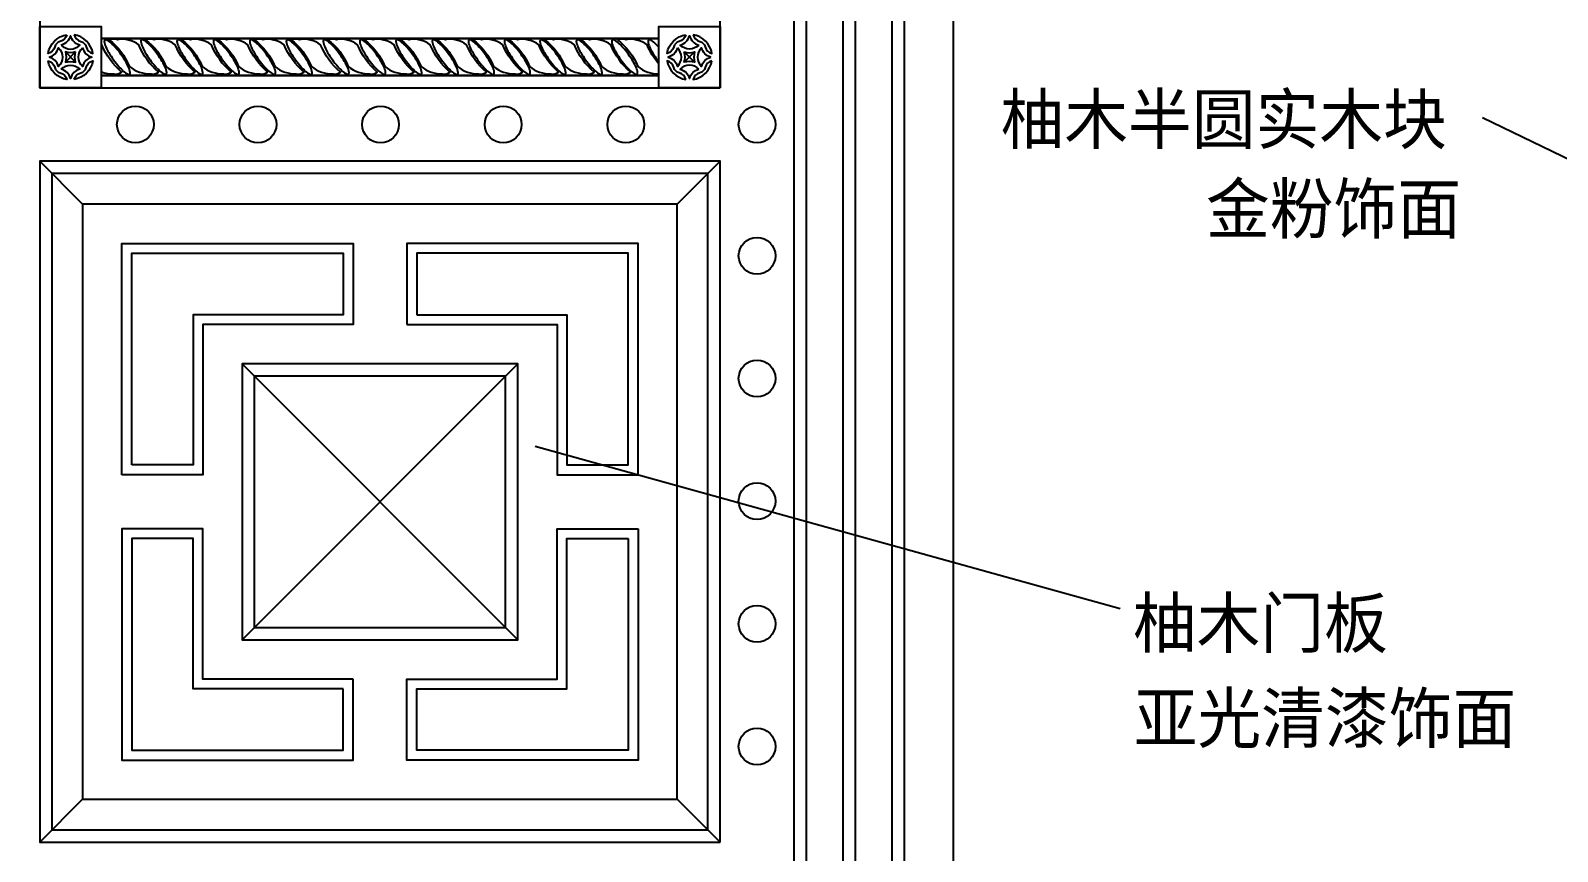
# Model space of a CAD drawing. Header units: metres. Extents: x 63 to 3579, y 112 to 4698.
# Drawn here: x 1201 to 2446, y 1709 to 2378 of the extents above; entities that cross this region are included whole.
import ezdxf

# ---------------------------------------------------------------- set-up
doc = ezdxf.new("R2010")
doc.units = ezdxf.units.M
for name, color, linetype in [('3', 3, 'Continuous'), ('4', 4, 'Continuous'), ('7', 7, 'Continuous'), ('BH', 3, 'Continuous'), ('DIM', 3, 'Continuous'), ('TEXT', 3, 'Continuous')]:
    doc.layers.add(name, color=color, linetype=linetype)
doc.dimstyles.get("Standard").update_dxf_attribs({"dimtxt": 2.5, "dimasz": 2.5, "dimexe": 1.25, "dimexo": 0.625, "dimtad": 1, "dimcen": 2.5, "dimazin": 3, "dimtfac": 1, "dimtmove": 0, "dimatfit": 3})

msp = doc.modelspace()

# ---------------------------------------------------------------- linework, layer by layer
at = {"layer": '3'}
for p, q in [((1713.19, 2371.06), (1258.19, 2371.06)), ((1713.19, 2341.06), (1258.19, 2341.06)), ((1243.19, 2236.06), (1208.19, 2271.06)), ((1728.19, 2236.06), (1763.19, 2271.06)), ((1243.19, 1751.06), (1208.19, 1716.06)), ((1728.19, 1751.06), (1763.19, 1716.06))]:
    msp.add_line(p, q, dxfattribs=at)
for points in [[(353.19, 1536.06), (353.19, 4341.16, -0.18), (1913.19, 4341.16), (1913.19, 1536.06)], [(363.19, 1536.06), (363.19, 4334.27, -0.18), (1903.19, 4334.27), (1903.19, 1536.06)], [(393.19, 1536.06), (393.19, 4313.45, -0.18), (1873.19, 4313.45), (1873.19, 1536.06)], [(403.19, 1536.06), (403.19, 4306.46, -0.18), (1863.19, 4306.46), (1863.19, 1536.06)]]:
    msp.add_lwpolyline(points, format="xyb", dxfattribs=at)
msp.add_lwpolyline([(443.19, 1536.06), (443.19, 3626.06), (1823.19, 3626.06), (1823.19, 1536.06)], dxfattribs=at)
for points in [[(1258.19, 2331.06), (1208.19, 2331.06), (1208.19, 2381.06), (1258.19, 2381.06)], [(1763.19, 2331.06), (1713.19, 2331.06), (1713.19, 2381.06), (1763.19, 2381.06)], [(1753.19, 1726.06), (1753.19, 2261.06), (1218.19, 2261.06), (1218.19, 1726.06)], [(1283.19, 2023.56), (1283.19, 2196.06), (1455.69, 2196.06), (1455.69, 2146.06), (1333.19, 2146.06), (1333.19, 2023.56)], [(1515.69, 2146.06), (1638.19, 2146.06), (1638.19, 2023.56), (1688.19, 2023.56), (1688.19, 2196.06), (1515.69, 2196.06)], [(1588.19, 1891.06), (1588.19, 2096.06), (1383.19, 2096.06), (1383.19, 1891.06)], [(1455.69, 1841.06), (1333.19, 1841.06), (1333.19, 1963.56), (1283.19, 1963.56), (1283.19, 1791.06), (1455.69, 1791.06)], [(1688.19, 1963.56), (1688.19, 1791.06), (1515.69, 1791.06), (1515.69, 1841.06), (1638.19, 1841.06), (1638.19, 1963.56)]]:
    msp.add_lwpolyline(points, close=True, dxfattribs=at)
at = {"layer": '4'}
for p, q in [((1258.19, 2371.06), (1713.19, 2371.06)), ((1258.19, 2341.06), (1713.19, 2341.06))]:
    msp.add_line(p, q, dxfattribs=at)
for points in [[(313.19, 1536.06), (313.19, 4368.49, -0.19), (1953.19, 4368.49), (1953.19, 1536.06)], [(433.19, 1536.06), (433.19, 4285.36, -0.17), (1833.19, 4285.36), (1833.19, 1536.06)]]:
    msp.add_lwpolyline(points, format="xyb", dxfattribs=at)
for points in [[(1763.19, 2331.06), (1763.19, 3566.06), (1208.19, 3566.06), (1208.19, 2331.06)], [(1763.19, 1716.06), (1763.19, 2271.06), (1208.19, 2271.06), (1208.19, 1716.06)]]:
    msp.add_lwpolyline(points, close=True, dxfattribs=at)
at = {"layer": '7'}
for p, q in [((1373.19, 2106.06), (1598.19, 1881.06)), ((1598.19, 2106.06), (1373.19, 1881.06))]:
    msp.add_line(p, q, dxfattribs=at)
for points in [[(1728.19, 1751.06), (1728.19, 2236.06), (1243.19, 2236.06), (1243.19, 1751.06)], [(1275.19, 2015.56), (1275.19, 2204.06), (1463.69, 2204.06), (1463.69, 2138.06), (1341.19, 2138.06), (1341.19, 2015.56)], [(1507.69, 2138.06), (1630.19, 2138.06), (1630.19, 2015.56), (1696.19, 2015.56), (1696.19, 2204.06), (1507.69, 2204.06)], [(1463.69, 1849.06), (1341.19, 1849.06), (1341.19, 1971.56), (1275.19, 1971.56), (1275.19, 1783.06), (1463.69, 1783.06)], [(1696.19, 1971.56), (1696.19, 1783.06), (1507.69, 1783.06), (1507.69, 1849.06), (1630.19, 1849.06), (1630.19, 1971.56)]]:
    msp.add_lwpolyline(points, close=True, dxfattribs=at)
msp.add_lwpolyline([(1373.19, 1973.56), (1373.19, 1881.06), (1598.19, 1881.06), (1598.19, 2106.06), (1373.19, 2106.06), (1373.19, 1973.56)], dxfattribs=at)
for centre in [(1286.19, 2301.06), (1386.19, 2301.06), (1486.19, 2301.06), (1586.19, 2301.06), (1686.19, 2301.06), (1793.19, 2301.06), (1793.19, 2194.06), (1793.19, 2094.06), (1793.19, 1994.06), (1793.19, 1894.06), (1793.19, 1794.06)]:
    msp.add_circle(centre, 15, dxfattribs=at)
at = {"layer": 'BH'}
for p, q in [((1229.07, 2360.18), (1237.49, 2351.76)), ((1237.49, 2360.18), (1229.07, 2351.76)), ((1733.9, 2360.18), (1742.31, 2351.76)), ((1742.31, 2360.18), (1733.9, 2351.76))]:
    msp.add_line(p, q, dxfattribs=at)
for points in [[(1230.31, 2374.25, -0.27), (1224.83, 2368.8, 0.27), (1220.45, 2364.41, -0.27), (1215, 2358.94, -0.32)], [(1225.61, 2365.81, 0.42), (1240.95, 2365.81), (1240.94, 2365.82, -0.27), (1233.28, 2373.4, -0.27), (1225.62, 2365.82)], [(1236.25, 2374.25, 0.27), (1241.72, 2368.8, -0.27), (1246.11, 2364.41, 0.27), (1251.55, 2358.94, 0.32)], [(1261.31, 2369.93, 0.28), (1260.83, 2368.8, 0.07), (1262.1, 2364.29, 0.03), (1264.44, 2359.73, 0.02), (1268.34, 2353.81, 0.02), (1272.76, 2348.26, 0.03), (1276.37, 2344.62, 0.07), (1280.26, 2342.01, 0.28), (1281.48, 2342.12, 0.28), (1281.96, 2343.25, 0.07), (1280.69, 2347.76, 0.03), (1278.35, 2352.32, 0.02), (1274.46, 2358.24, 0.02), (1270.04, 2363.79, 0.03), (1266.43, 2367.43, 0.07), (1262.54, 2370.04, 0.28)], [(1291.12, 2369.93, 0.28), (1290.63, 2368.8, 0.07), (1291.91, 2364.29, 0.03), (1294.25, 2359.73, 0.02), (1298.14, 2353.81, 0.02), (1302.56, 2348.26, 0.03), (1306.17, 2344.62, 0.07), (1310.06, 2342.01, 0.28), (1311.29, 2342.12, 0.28), (1311.77, 2343.25, 0.07), (1310.49, 2347.76, 0.03), (1308.16, 2352.32, 0.02), (1304.26, 2358.24, 0.02), (1299.84, 2363.79, 0.03), (1296.23, 2367.43, 0.07), (1292.34, 2370.04, 0.28)], [(1320.61, 2369.93, 0.28), (1320.13, 2368.8, 0.07), (1321.4, 2364.29, 0.03), (1323.74, 2359.73, 0.02), (1327.64, 2353.81, 0.02), (1332.05, 2348.26, 0.03), (1335.66, 2344.62, 0.07), (1339.55, 2342.01, 0.28), (1340.78, 2342.12, 0.28), (1341.26, 2343.25, 0.07), (1339.99, 2347.76, 0.03), (1337.65, 2352.32, 0.02), (1333.75, 2358.24, 0.02), (1329.34, 2363.79, 0.03), (1325.73, 2367.43, 0.07), (1321.84, 2370.04, 0.28)], [(1350.26, 2369.93, 0.28), (1349.78, 2368.8, 0.07), (1351.05, 2364.29, 0.03), (1353.39, 2359.73, 0.02), (1357.29, 2353.81, 0.02), (1361.7, 2348.26, 0.03), (1365.31, 2344.62, 0.07), (1369.2, 2342.01, 0.28), (1370.43, 2342.12, 0.28), (1370.91, 2343.25, 0.07), (1369.64, 2347.76, 0.03), (1367.3, 2352.32, 0.02), (1363.4, 2358.24, 0.02), (1358.99, 2363.79, 0.03), (1355.38, 2367.43, 0.07), (1351.49, 2370.04, 0.28)], [(1379.91, 2369.93, 0.28), (1379.43, 2368.8, 0.07), (1380.7, 2364.29, 0.03), (1383.04, 2359.73, 0.02), (1386.93, 2353.81, 0.02), (1391.35, 2348.26, 0.03), (1394.96, 2344.62, 0.07), (1398.85, 2342.01, 0.28), (1400.08, 2342.12, 0.28), (1400.56, 2343.25, 0.07), (1399.29, 2347.76, 0.03), (1396.95, 2352.32, 0.02), (1393.05, 2358.24, 0.02), (1388.64, 2363.79, 0.03), (1385.03, 2367.43, 0.07), (1381.13, 2370.04, 0.28)], [(1409.71, 2369.93, 0.28), (1409.23, 2368.8, 0.07), (1410.5, 2364.29, 0.03), (1412.84, 2359.73, 0.02), (1416.74, 2353.81, 0.02), (1421.15, 2348.26, 0.03), (1424.76, 2344.62, 0.07), (1428.65, 2342.01, 0.28), (1429.88, 2342.12, 0.28), (1430.36, 2343.25, 0.07), (1429.09, 2347.76, 0.03), (1426.75, 2352.32, 0.02), (1422.85, 2358.24, 0.02), (1418.44, 2363.79, 0.03), (1414.83, 2367.43, 0.07), (1410.94, 2370.04, 0.28)], [(1439.82, 2369.93, 0.28), (1439.34, 2368.8, 0.07), (1440.61, 2364.29, 0.03), (1442.95, 2359.73, 0.02), (1446.85, 2353.81, 0.02), (1451.26, 2348.26, 0.03), (1454.87, 2344.62, 0.07), (1458.76, 2342.01, 0.28), (1459.99, 2342.12, 0.28), (1460.47, 2343.25, 0.07), (1459.2, 2347.76, 0.03), (1456.86, 2352.32, 0.02), (1452.96, 2358.24, 0.02), (1448.55, 2363.79, 0.03), (1444.94, 2367.43, 0.07), (1441.05, 2370.04, 0.28)], [(1469.62, 2369.93, 0.28), (1469.14, 2368.8, 0.07), (1470.41, 2364.29, 0.03), (1472.75, 2359.73, 0.02), (1476.65, 2353.81, 0.02), (1481.07, 2348.26, 0.03), (1484.68, 2344.62, 0.07), (1488.57, 2342.01, 0.28), (1489.79, 2342.12, 0.28), (1490.27, 2343.25, 0.07), (1489, 2347.76, 0.03), (1486.66, 2352.32, 0.02), (1482.77, 2358.24, 0.02), (1478.35, 2363.79, 0.03), (1474.74, 2367.43, 0.07), (1470.85, 2370.04, 0.28)], [(1499.12, 2369.93, 0.28), (1498.64, 2368.8, 0.07), (1499.91, 2364.29, 0.03), (1502.25, 2359.73, 0.02), (1506.14, 2353.81, 0.02), (1510.56, 2348.26, 0.03), (1514.17, 2344.62, 0.07), (1518.06, 2342.01, 0.28), (1519.29, 2342.12, 0.28), (1519.77, 2343.25, 0.07), (1518.5, 2347.76, 0.03), (1516.16, 2352.32, 0.02), (1512.26, 2358.24, 0.02), (1507.84, 2363.79, 0.03), (1504.24, 2367.43, 0.07), (1500.34, 2370.04, 0.28)], [(1528.77, 2369.93, 0.28), (1528.29, 2368.8, 0.07), (1529.56, 2364.29, 0.03), (1531.9, 2359.73, 0.02), (1535.79, 2353.81, 0.02), (1540.21, 2348.26, 0.03), (1543.82, 2344.62, 0.07), (1547.71, 2342.01, 0.28), (1548.94, 2342.12, 0.28), (1549.42, 2343.25, 0.07), (1548.15, 2347.76, 0.03), (1545.81, 2352.32, 0.02), (1541.91, 2358.24, 0.02), (1537.49, 2363.79, 0.03), (1533.88, 2367.43, 0.07), (1529.99, 2370.04, 0.28)], [(1558.26, 2369.93, 0.28), (1557.78, 2368.8, 0.07), (1559.05, 2364.29, 0.03), (1561.39, 2359.73, 0.02), (1565.29, 2353.81, 0.02), (1569.71, 2348.26, 0.03), (1573.32, 2344.62, 0.07), (1577.21, 2342.01, 0.28), (1578.43, 2342.12, 0.28), (1578.91, 2343.25, 0.07), (1577.64, 2347.76, 0.03), (1575.3, 2352.32, 0.02), (1571.41, 2358.24, 0.02), (1566.99, 2363.79, 0.03), (1563.38, 2367.43, 0.07), (1559.49, 2370.04, 0.28)], [(1587.6, 2369.93, 0.28), (1587.12, 2368.8, 0.07), (1588.39, 2364.29, 0.03), (1590.73, 2359.73, 0.02), (1594.63, 2353.81, 0.02), (1599.05, 2348.26, 0.03), (1602.66, 2344.62, 0.07), (1606.55, 2342.01, 0.28), (1607.77, 2342.12, 0.28), (1608.26, 2343.25, 0.07), (1606.98, 2347.76, 0.03), (1604.64, 2352.32, 0.02), (1600.75, 2358.24, 0.02), (1596.33, 2363.79, 0.03), (1592.72, 2367.43, 0.07), (1588.83, 2370.04, 0.28)], [(1616.64, 2369.93, 0.28), (1616.16, 2368.8, 0.07), (1617.43, 2364.29, 0.03), (1619.77, 2359.73, 0.02), (1623.66, 2353.81, 0.02), (1628.08, 2348.26, 0.03), (1631.69, 2344.62, 0.07), (1635.58, 2342.01, 0.28), (1636.81, 2342.12, 0.28), (1637.29, 2343.25, 0.07), (1636.02, 2347.76, 0.03), (1633.68, 2352.32, 0.02), (1629.78, 2358.24, 0.02), (1625.36, 2363.79, 0.03), (1621.75, 2367.43, 0.07), (1617.86, 2370.04, 0.28)], [(1646.29, 2369.93, 0.28), (1645.81, 2368.8, 0.07), (1647.08, 2364.29, 0.03), (1649.42, 2359.73, 0.02), (1653.31, 2353.81, 0.02), (1657.73, 2348.26, 0.03), (1661.34, 2344.62, 0.07), (1665.23, 2342.01, 0.28), (1666.46, 2342.12, 0.28), (1666.94, 2343.25, 0.07), (1665.67, 2347.76, 0.03), (1663.33, 2352.32, 0.02), (1659.43, 2358.24, 0.02), (1655.01, 2363.79, 0.03), (1651.4, 2367.43, 0.07), (1647.51, 2370.04, 0.28)], [(1675.14, 2369.93, 0.28), (1674.66, 2368.8, 0.07), (1675.93, 2364.29, 0.03), (1678.27, 2359.73, 0.02), (1682.16, 2353.81, 0.02), (1686.58, 2348.26, 0.03), (1690.19, 2344.62, 0.07), (1694.08, 2342.01, 0.28), (1695.31, 2342.12, 0.28), (1695.79, 2343.25, 0.07), (1694.52, 2347.76, 0.03), (1692.18, 2352.32, 0.02), (1688.28, 2358.24, 0.02), (1683.86, 2363.79, 0.03), (1680.25, 2367.43, 0.07), (1676.36, 2370.04, 0.28)], [(1735.14, 2374.25, -0.27), (1729.66, 2368.8, 0.27), (1725.27, 2364.41, -0.27), (1719.83, 2358.94, -0.32)], [(1745.78, 2365.81, -0.42), (1730.43, 2365.81), (1730.45, 2365.82, 0.27), (1738.1, 2373.4, 0.27), (1745.76, 2365.82)], [(1741.07, 2374.25, 0.27), (1746.55, 2368.8, -0.27), (1750.94, 2364.41, 0.27), (1756.38, 2358.94, 0.32)], [(1215.85, 2355.97, 0.27), (1223.43, 2363.63), (1223.44, 2363.64, -0.42), (1223.44, 2348.3), (1223.43, 2348.31, 0.27)], [(1237.49, 2360.18, -0.16), (1229.07, 2360.18), (1229.07, 2360.18, -0.16), (1229.07, 2351.76), (1229.07, 2351.76, -0.16), (1237.49, 2351.76), (1237.49, 2351.76, -0.16), (1237.49, 2360.18, -0.16)], [(1243.12, 2363.64), (1243.13, 2363.63, 0.27), (1250.71, 2355.97, 0.27), (1243.13, 2348.31), (1243.12, 2348.3, -0.42)], [(1728.26, 2363.64), (1728.26, 2363.63, -0.27), (1720.67, 2355.97, -0.27), (1728.26, 2348.31), (1728.26, 2348.3, 0.42)], [(1733.9, 2360.18, 0.16), (1742.31, 2360.18), (1742.31, 2360.18, 0.16), (1742.31, 2351.76), (1742.31, 2351.76, 0.16), (1733.9, 2351.76), (1733.9, 2351.76, 0.16), (1733.9, 2360.18, 0.16)], [(1755.54, 2355.97, -0.27), (1747.95, 2363.63), (1747.95, 2363.64, 0.42), (1747.95, 2348.3), (1747.95, 2348.31, -0.27)], [(1215, 2353, -0.27), (1220.45, 2347.53, 0.27), (1224.83, 2343.14, -0.27), (1230.31, 2337.7, -0.32)], [(1225.61, 2346.13, -0.42), (1240.95, 2346.13), (1240.94, 2346.12, 0.27), (1233.28, 2338.54, 0.27), (1225.62, 2346.12)], [(1236.25, 2337.7, -0.27), (1241.72, 2343.14, 0.27), (1246.11, 2347.53, -0.27), (1251.55, 2353, -0.32)], [(1735.14, 2337.7, 0.27), (1729.66, 2343.14, -0.27), (1725.27, 2347.53, 0.27), (1719.83, 2353, 0.32)], [(1745.78, 2346.13, 0.42), (1730.43, 2346.13), (1730.45, 2346.12, -0.27), (1738.1, 2338.54, -0.27), (1745.76, 2346.12)], [(1756.38, 2353, 0.27), (1750.94, 2347.53, -0.27), (1746.55, 2343.14, 0.27), (1741.07, 2337.7, 0.32)]]:
    msp.add_lwpolyline(points, format="xyb", close=True, dxfattribs=at)
for points in [[(1258.19, 2344.13, 0.11), (1268.86, 2342.37, 0.23), (1274.86, 2343.65, -0.11), (1258.78, 2365.98, 0.01), (1258.19, 2366.41)], [(1271.78, 2370.19, 0.1), (1264.5, 2370.32, -0.13), (1281.36, 2348.37, 0.19), (1298.97, 2342.37, 0.23), (1304.97, 2343.65, -0.11), (1288.89, 2365.98, 0.21), (1271.53, 2370.19)], [(1301.58, 2370.19, 0.1), (1294.31, 2370.32, -0.13), (1311.16, 2348.37, 0.19), (1328.77, 2342.37, 0.23), (1334.77, 2343.65, -0.11), (1318.69, 2365.98, 0.21), (1301.33, 2370.19)], [(1331.08, 2370.19, 0.1), (1323.8, 2370.32, -0.13), (1340.65, 2348.37, 0.19), (1358.27, 2342.37, 0.23), (1364.27, 2343.65, -0.11), (1348.19, 2365.98, 0.21), (1330.82, 2370.19)], [(1360.73, 2370.19, 0.1), (1353.45, 2370.32, -0.13), (1370.3, 2348.37, 0.19), (1387.92, 2342.37, 0.23), (1393.92, 2343.65, -0.11), (1377.83, 2365.98, 0.21), (1360.47, 2370.19)], [(1390.38, 2370.19, 0.1), (1383.1, 2370.32, -0.13), (1399.95, 2348.37, 0.19), (1417.57, 2342.37, 0.23), (1423.57, 2343.65, -0.11), (1407.48, 2365.98, 0.21), (1390.12, 2370.19)], [(1420.18, 2370.19, 0.1), (1412.9, 2370.32, -0.13), (1429.75, 2348.37, 0.19), (1447.37, 2342.37, 0.23), (1453.37, 2343.65, -0.11), (1437.29, 2365.98, 0.21), (1419.92, 2370.19)], [(1450.29, 2370.19, 0.1), (1443.01, 2370.32, -0.13), (1459.86, 2348.37, 0.19), (1477.48, 2342.37, 0.23), (1483.48, 2343.65, -0.11), (1467.39, 2365.98, 0.21), (1450.03, 2370.19)], [(1480.09, 2370.19, 0.1), (1472.81, 2370.32, -0.13), (1489.67, 2348.37, 0.19), (1507.28, 2342.37, 0.23), (1513.28, 2343.65, -0.11), (1497.2, 2365.98, 0.21), (1479.84, 2370.19)], [(1509.59, 2370.19, 0.1), (1502.31, 2370.32, -0.13), (1519.16, 2348.37, 0.19), (1536.78, 2342.37, 0.23), (1542.78, 2343.65, -0.11), (1526.69, 2365.98, 0.21), (1509.33, 2370.19)], [(1539.23, 2370.19, 0.1), (1531.96, 2370.32, -0.13), (1548.81, 2348.37, 0.19), (1566.43, 2342.37, 0.23), (1572.43, 2343.65, -0.11), (1556.34, 2365.98, 0.21), (1538.98, 2370.19)], [(1568.73, 2370.19, 0.1), (1561.45, 2370.32, -0.13), (1578.3, 2348.37, 0.19), (1595.92, 2342.37, 0.23), (1601.92, 2343.65, -0.11), (1585.84, 2365.98, 0.21), (1568.47, 2370.19)], [(1598.07, 2370.19, 0.1), (1590.8, 2370.32, -0.13), (1607.65, 2348.37, 0.19), (1625.26, 2342.37, 0.23), (1631.26, 2343.65, -0.11), (1615.18, 2365.98, 0.21), (1597.82, 2370.19)], [(1627.11, 2370.19, 0.1), (1619.83, 2370.32, -0.13), (1636.68, 2348.37, 0.19), (1654.3, 2342.37, 0.23), (1660.3, 2343.65, -0.11), (1644.21, 2365.98, 0.21), (1626.85, 2370.19)], [(1656.75, 2370.19, 0.1), (1649.48, 2370.32, -0.13), (1666.33, 2348.37, 0.19), (1683.95, 2342.37, 0.23), (1689.95, 2343.65, -0.11), (1673.86, 2365.98, 0.21), (1656.5, 2370.19)], [(1686.4, 2370.19, 0.1), (1679.13, 2370.32, -0.13), (1695.98, 2348.37, 0.19), (1713.19, 2342.35, 0.19)], [(1713.19, 2350.29, -0.07), (1703.51, 2365.98, 0.21), (1686.15, 2370.19)], [(1713.19, 2364.15, 0.03), (1709.9, 2367.43, 0.07), (1706.01, 2370.04, 0.28), (1704.79, 2369.93, 0.28), (1704.3, 2368.8, 0.07), (1705.58, 2364.29, 0.03), (1707.92, 2359.73, 0.02), (1711.81, 2353.81, 0.01), (1713.19, 2351.96, 0.01)]]:
    msp.add_lwpolyline(points, format="xyb", dxfattribs=at)

# ---------------------------------------------------------------- texts
at = {"layer": 'TEXT'}
for s, p in [('柚木半圆实木块', (1991.79, 2285.36)), ('金粉饰面', (2159.37, 2212.41)), ('柚木门板', (2099.67, 1874.78)), ('亚光清漆饰面', (2100.4, 1797.2))]:
    msp.add_text(s, height=40, dxfattribs=at).set_placement(p)

# ---------------------------------------------------------------- leaders
at = {"layer": 'DIM'}
for points in [[(2868.08, 2072.76), (2384.8, 2306.49)], [(1612.16, 2038.93), (2089.29, 1906.68)]]:
    msp.add_leader(points, dimstyle='Standard', dxfattribs=at)

doc.saveas('drawing.dxf')
